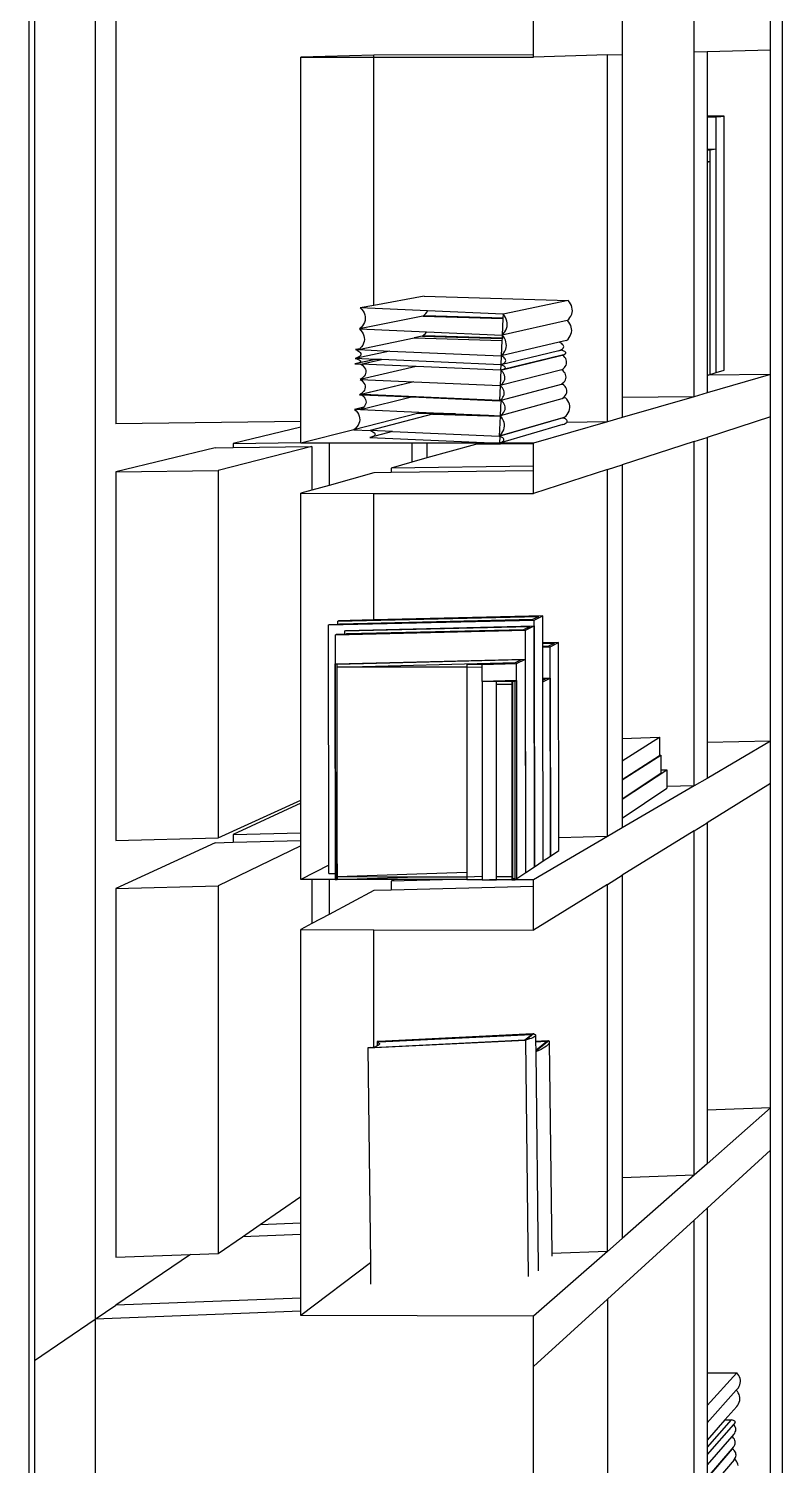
# Model space of a CAD drawing. Extents: x -7815 to 13236, y -6690 to 6575.
# Drawn here: x -7815 to -5577, y -4313 to -47 of the extents above; entities that cross this region are included whole.
import ezdxf

# ---------------------------------------------------------------- set-up
doc = ezdxf.new("R2010")
doc.units = 0
doc.layers.get('0').update_dxf_attribs({"linetype": 'CONTINUOUS'})
doc.layers.add('SECTIONCUTEDGES', color=7, linetype='CONTINUOUS')

msp = doc.modelspace()

# ---------------------------------------------------------------- linework, layer by layer
for p, q in [((-7797.7, 6468.7), (-7797.7, -4001.7)), ((-7617.7, 6271.1), (-7617.7, -3879.4)), ((-5577.2, 2172.5), (-5577.2, -5504)), ((-7556.9, 1111.8), (-7556.9, -1220.6)), ((-6052.6, 15.8), (-6052.6, -123.8)), ((-5839.3, -117.4), (-5839.3, 15.8)), ((-5611.7, -110.6), (-5611.7, 14.9)), ((-6790.6, -126), (-7007.4, -131.5)), ((-6316, -125.3), (-6790.6, -126)), ((-6790.6, -131.6), (-6790.6, -126)), ((-6096.7, -125.1), (-6316, -131.6)), ((-6096.7, -125.1), (-6052.6, -123.8)), ((-6096.7, -1214.8), (-6096.7, -125.1)), ((-6052.6, -123.8), (-6052.6, -1142.7)), ((-5800.5, -116.2), (-5839.3, -117.4)), ((-5839.3, -1140.2), (-5839.3, -117.4)), ((-5611.7, -110.6), (-5800.5, -116.2)), ((-5800.5, -116.2), (-5800.5, -307)), ((-5611.7, -1074.1), (-5611.7, -110.6)), ((-6790.6, -869.2), (-6790.6, -131.6)), ((-5749.8, -306.8), (-5800.5, -307)), ((-5800.5, -307.2), (-5759.6, -307)), ((-5800.5, -307), (-5800.5, -307.2)), ((-5800.5, -307.2), (-5800.5, -309)), ((-5800.5, -309), (-5779.4, -308.9)), ((-5800.5, -309), (-5800.5, -309.1)), ((-5800.5, -309.1), (-5779.4, -309.1)), ((-5800.5, -309.1), (-5800.5, -404.7)), ((-5779.4, -308.9), (-5759.6, -307)), ((-5779.4, -309.1), (-5779.4, -308.9)), ((-5779.4, -309.1), (-5773.2, -309)), ((-5773.2, -309), (-5759.6, -307.7)), ((-5773.2, -404.5), (-5773.2, -309)), ((-5759.6, -307.7), (-5749.8, -306.8)), ((-5759.6, -307.7), (-5759.6, -307)), ((-5749.8, -1060.9), (-5749.8, -306.8)), ((-5800.5, -404.7), (-5773.2, -404.5)), ((-5800.5, -404.7), (-5800.5, -404.9)), ((-5800.5, -404.9), (-5783, -404.8)), ((-5800.5, -404.9), (-5800.5, -406.6)), ((-5800.5, -406.6), (-5797.5, -406.6)), ((-5800.5, -406.6), (-5800.5, -406.8)), ((-5800.5, -406.8), (-5791.2, -406.8)), ((-5800.5, -406.8), (-5800.5, -442.1)), ((-5797.5, -406.6), (-5783, -404.8)), ((-5791.2, -406.8), (-5773.2, -404.5)), ((-5791.2, -442.1), (-5791.2, -406.8)), ((-5773.2, -1068.5), (-5773.2, -404.5)), ((-5800.5, -442.1), (-5791.2, -442.1)), ((-5800.5, -443.3), (-5791.2, -442.1)), ((-5800.5, -442.1), (-5800.5, -443.3)), ((-5800.5, -443.3), (-5800.5, -1077.4)), ((-5791.2, -1074.3), (-5791.2, -442.1)), ((-6641.2, -841.6), (-6790.6, -869.2)), ((-6641.2, -841.6), (-6213.2, -854.9)), ((-6790.6, -869.2), (-6830.4, -876.6)), ((-6639.7, -897.2), (-6635.4, -892.7)), ((-6635.4, -892.7), (-6631.9, -887.9)), ((-6631.9, -887.9), (-6630.6, -885.2)), ((-6213.2, -854.9), (-6406.4, -894.9)), ((-6209.3, -859.5), (-6213.2, -854.9)), ((-6206, -864.2), (-6209.3, -859.5)), ((-6203.5, -869.2), (-6206, -864.2)), ((-6204.9, -900.5), (-6202.7, -895.4)), ((-6201.8, -874.4), (-6203.5, -869.2)), ((-6202.7, -895.4), (-6201.3, -890.2)), ((-6200.8, -879.7), (-6201.8, -874.4)), ((-6201.3, -890.2), (-6200.7, -885)), ((-6200.7, -885), (-6200.8, -879.7)), ((-6644.7, -901.3), (-6833.1, -938.5)), ((-6644.7, -901.3), (-6639.7, -897.2)), ((-6639.2, -899.6), (-6644.7, -901.3)), ((-6643.9, -901.1), (-6644.7, -901.3)), ((-6638.9, -899.6), (-6643.9, -901.1)), ((-6643.9, -901.1), (-6407, -908.3)), ((-6638.9, -899.6), (-6639.2, -899.6)), ((-6407, -906.7), (-6638.9, -899.6)), ((-6215.9, -914.1), (-6409.1, -956.9)), ((-6215.9, -914.1), (-6215.7, -914)), ((-6215.2, -914), (-6215.9, -914.1)), ((-6215.7, -914), (-6211.6, -909.9)), ((-6215.7, -914), (-6215.2, -914)), ((-6211.3, -918.5), (-6215.2, -914)), ((-6211.6, -909.9), (-6207.9, -905.3)), ((-6208, -923.3), (-6211.3, -918.5)), ((-6205.5, -928.3), (-6208, -923.3)), ((-6207.9, -905.3), (-6204.9, -900.5)), ((-6203.8, -933.5), (-6205.5, -928.3)), ((-6202.8, -938.7), (-6203.8, -933.5)), ((-6835.8, -1000.4), (-6670.1, -965.6)), ((-6646.6, -960.6), (-6670.1, -965.6)), ((-6670.1, -965.6), (-6409.8, -973.3)), ((-6646.6, -960.6), (-6641.6, -956.5)), ((-6641.1, -958.9), (-6646.6, -960.6)), ((-6645.9, -960.5), (-6646.6, -960.6)), ((-6640.9, -959), (-6645.9, -960.5)), ((-6645.9, -960.5), (-6409.6, -967.5)), ((-6641.6, -956.5), (-6637.3, -952)), ((-6640.9, -959), (-6641.1, -958.9)), ((-6409.5, -965.8), (-6640.9, -959)), ((-6637.3, -952), (-6633.9, -947.2)), ((-6633.9, -947.2), (-6633.9, -947.1)), ((-6239.9, -978.4), (-6411.8, -1018.8)), ((-6217.9, -973.2), (-6239.9, -978.4)), ((-6235.9, -980.4), (-6239.9, -978.4)), ((-6232.4, -982.5), (-6235.9, -980.4)), ((-6217.9, -973.2), (-6213.6, -968.9)), ((-6213.6, -968.9), (-6209.9, -964.3)), ((-6209.9, -964.3), (-6206.9, -959.5)), ((-6206.9, -959.5), (-6204.7, -954.5)), ((-6204.7, -954.5), (-6203.3, -949.3)), ((-6203.3, -949.3), (-6202.7, -944)), ((-6202.7, -944), (-6202.8, -938.7)), ((-6742.7, -1004.5), (-6845.7, -1026.7)), ((-6832.3, -997.5), (-6844.5, -1000.1)), ((-6832.3, -997.5), (-6832.3, -997.5)), ((-6230.2, -1016.6), (-6413.4, -1061.4)), ((-6241.2, -1003.9), (-6413.2, -1045.4)), ((-6411.8, -1018.7), (-6412.1, -1018.8)), ((-6230.6, -1016.6), (-6409.7, -1060.4)), ((-6409.1, -1060.2), (-6234.6, -1017.5)), ((-6241.2, -1003.9), (-6236.9, -1002.1)), ((-6233.9, -1002.2), (-6241.2, -1003.9)), ((-6236.9, -1002.1), (-6236.7, -1002.1)), ((-6236.7, -1002.1), (-6233.2, -1000.2)), ((-6236.7, -1002.1), (-6233.9, -1002.2)), ((-6234.6, -1017.5), (-6230.6, -1016.6)), ((-6234.6, -1017.3), (-6234.6, -1017.5)), ((-6229.7, -1003.4), (-6233.9, -1002.2)), ((-6233.2, -1000.2), (-6230.3, -998.2)), ((-6229.7, -984.7), (-6232.4, -982.5)), ((-6230.6, -1016.6), (-6230.3, -1016.5)), ((-6230.6, -1016.6), (-6230.6, -1016.6)), ((-6230.6, -1016.6), (-6230.2, -1016.6)), ((-6230.3, -998.2), (-6228.2, -996)), ((-6230.3, -1016.5), (-6226.7, -1015.4)), ((-6226.3, -1019.9), (-6230.2, -1016.6)), ((-6227.8, -987), (-6229.7, -984.7)), ((-6226.2, -1004.7), (-6229.7, -1003.4)), ((-6228.2, -996), (-6226.9, -993.8)), ((-6226.7, -989.2), (-6227.8, -987)), ((-6226.9, -993.8), (-6226.4, -991.5)), ((-6226.4, -991.5), (-6226.7, -989.2)), ((-6226.7, -1015.4), (-6223.8, -1014.2)), ((-6223.1, -1023.5), (-6226.3, -1019.9)), ((-6223.5, -1006.1), (-6226.2, -1004.7)), ((-6223.8, -1014.2), (-6221.8, -1012.9)), ((-6221.5, -1007.5), (-6223.5, -1006.1)), ((-6220.5, -1027.1), (-6223.1, -1023.5)), ((-6221.8, -1012.9), (-6220.5, -1011.6)), ((-6220.4, -1008.9), (-6221.5, -1007.5)), ((-6220.5, -1011.6), (-6220, -1010.2)), ((-6220, -1010.2), (-6220.4, -1008.9)), ((-6837.5, -1040.7), (-6846.4, -1042.7)), ((-6784.8, -1029.3), (-6841.4, -1041.7)), ((-6790.6, -1030.4), (-6837.5, -1040.7)), ((-6664.1, -1050.6), (-6830.8, -1088.8)), ((-6828.8, -1043.4), (-6768, -1030)), ((-6785.3, -1029.3), (-6790.6, -1030.4)), ((-6790.6, -1030.4), (-6790.6, -1030.4)), ((-6232.2, -1060.1), (-6415.3, -1106.8)), ((-6413.9, -1061.4), (-6409.1, -1060.2)), ((-6232.2, -1060.1), (-6228, -1057)), ((-6228.3, -1063.4), (-6232.2, -1060.1)), ((-6225, -1066.9), (-6228.3, -1063.4)), ((-6228, -1057), (-6224.4, -1053.6)), ((-6224.4, -1053.6), (-6221.6, -1050.1)), ((-6221.6, -1050.1), (-6219.5, -1046.4)), ((-6218.8, -1031), (-6220.5, -1027.1)), ((-6219.5, -1046.4), (-6218.1, -1042.6)), ((-6217.8, -1034.8), (-6218.8, -1031)), ((-6218.1, -1042.6), (-6217.6, -1038.7)), ((-6217.6, -1038.7), (-6217.8, -1034.8)), ((-5773.2, -1068.5), (-5749.8, -1060.9)), ((-6671.6, -1095.7), (-6832.8, -1134.1)), ((-6671.3, -1095.7), (-6828.2, -1133.1)), ((-6229.5, -1102.5), (-6412.7, -1151.2)), ((-6232.6, -1102.4), (-6229.9, -1100.4)), ((-6232.6, -1102.4), (-6229.5, -1102.5)), ((-6229.9, -1100.4), (-6226.4, -1097.1)), ((-6225.6, -1105.9), (-6229.5, -1102.5)), ((-6226.4, -1097.1), (-6223.5, -1093.6)), ((-6222.4, -1109.4), (-6225.6, -1105.9)), ((-6222.5, -1070.6), (-6225, -1066.9)), ((-6223.5, -1093.6), (-6221.4, -1089.9)), ((-6220.7, -1074.4), (-6222.5, -1070.6)), ((-6221.4, -1089.9), (-6220.1, -1086.1)), ((-6219.7, -1078.3), (-6220.7, -1074.4)), ((-6220.1, -1086.1), (-6219.5, -1082.2)), ((-6219.5, -1082.2), (-6219.7, -1078.3)), ((-5611.7, -1074.1), (-5800.5, -1128.9)), ((-5800.5, -1077.4), (-5796.9, -1076.2)), ((-5800.5, -1077.4), (-5800.5, -1128.9)), ((-5611.7, -1074.1), (-5796.9, -1076.2)), ((-5796.9, -1076.2), (-5791.2, -1074.3)), ((-5791.2, -1074.3), (-5773.2, -1068.5)), ((-5611.7, -1199.6), (-5611.7, -1074.1)), ((-6830.1, -1178.5), (-6678.4, -1140.9)), ((-6413.4, -1151.2), (-6417.3, -1152.2)), ((-6231.5, -1146), (-6414.7, -1196.6)), ((-6231.5, -1146), (-6231.1, -1145.8)), ((-6231.1, -1145.8), (-6227.3, -1142.9)), ((-6221.3, -1143), (-6231.1, -1145.8)), ((-6227.3, -1142.9), (-6223.7, -1139.6)), ((-6227.3, -1142.9), (-6221.3, -1143)), ((-6227.3, -1142.9), (-6227.3, -1142.9)), ((-6223.7, -1139.6), (-6220.9, -1136)), ((-6219.8, -1113.1), (-6222.4, -1109.4)), ((-6217.3, -1147.5), (-6221.3, -1143)), ((-6220.9, -1136), (-6218.8, -1132.3)), ((-6218.1, -1116.9), (-6219.8, -1113.1)), ((-6218.8, -1132.3), (-6217.4, -1128.5)), ((-6217.1, -1120.8), (-6218.1, -1116.9)), ((-6217.4, -1128.5), (-6216.9, -1124.7)), ((-6214, -1152.2), (-6217.3, -1147.5)), ((-6216.9, -1124.7), (-6217.1, -1120.8)), ((-5839.3, -1140.2), (-6052.6, -1202)), ((-5839.3, -1140.2), (-6052.6, -1142.7)), ((-6052.6, -1142.7), (-6052.6, -1202)), ((-5800.5, -1128.9), (-5839.3, -1140.2)), ((-6660.9, -1189.5), (-6849.9, -1238.5)), ((-6820.3, -1171.1), (-6847.3, -1177.8)), ((-6820.3, -1171.1), (-6820.3, -1171.1)), ((-6616.4, -1192.2), (-6800.8, -1240.7)), ((-6660.9, -1189.5), (-6656.6, -1186)), ((-6655.3, -1187.8), (-6660.9, -1189.5)), ((-6660.2, -1189.3), (-6660.9, -1189.5)), ((-6655.3, -1187.8), (-6660.2, -1189.3)), ((-6660.2, -1189.3), (-6450.1, -1195)), ((-6547.5, -1190.8), (-6655.3, -1187.8)), ((-6655.3, -1187.8), (-6655.3, -1187.8)), ((-6616.4, -1192.2), (-6415.3, -1197.7)), ((-6219.5, -1197), (-6215.8, -1192.5)), ((-6215.8, -1192.5), (-6212.8, -1187.7)), ((-6211.4, -1157.1), (-6214, -1152.2)), ((-6212.8, -1187.7), (-6210.5, -1182.8)), ((-6209.6, -1162.2), (-6211.4, -1157.1)), ((-6210.5, -1182.8), (-6209.1, -1177.7)), ((-6208.6, -1167.3), (-6209.6, -1162.2)), ((-6209.1, -1177.7), (-6208.5, -1172.5)), ((-6208.5, -1172.5), (-6208.6, -1167.3)), ((-7007.4, -1213.8), (-7556.9, -1220.6)), ((-7007.4, -1230.5), (-7208.1, -1279)), ((-6229.4, -1202.8), (-6417.8, -1257.3)), ((-6228.7, -1222.6), (-6417.2, -1278.1)), ((-6227.8, -1202.8), (-6416.3, -1257.4)), ((-6414.7, -1196.4), (-6415.2, -1196.5)), ((-6096.7, -1214.8), (-6316, -1278.4)), ((-6223.9, -1201.2), (-6229.4, -1202.8)), ((-6229.4, -1202.8), (-6227.8, -1202.8)), ((-6228.7, -1222.6), (-6224.9, -1221.2)), ((-6228.7, -1222.4), (-6228.7, -1222.6)), ((-6224.1, -1204.4), (-6227.8, -1202.8)), ((-6224.9, -1221.2), (-6221.7, -1219.7)), ((-6221, -1206), (-6224.1, -1204.4)), ((-6223.9, -1201.2), (-6219.5, -1197)), ((-6221.7, -1219.7), (-6219.1, -1218.2)), ((-6218.6, -1207.7), (-6221, -1206)), ((-6219.1, -1218.2), (-6217.2, -1216.5)), ((-6216.9, -1209.5), (-6218.6, -1207.7)), ((-6217.2, -1216.5), (-6217.1, -1216.3)), ((-6096.7, -1214.8), (-6217.1, -1216.3)), ((-6217.1, -1216.3), (-6216.1, -1214.8)), ((-6215.9, -1211.3), (-6216.9, -1209.5)), ((-6216.1, -1214.8), (-6215.6, -1213)), ((-6215.6, -1213), (-6215.9, -1211.3)), ((-6052.6, -1202), (-6096.7, -1214.8)), ((-5611.7, -1199.6), (-5800.5, -1260.8)), ((-5611.7, -2163.2), (-5611.7, -1199.6)), ((-7208.1, -1279), (-7007.4, -1276.4)), ((-7208.1, -1279), (-7208.1, -1291.2)), ((-6849.5, -1238.2), (-7007.4, -1277.8)), ((-6923.3, -1277.9), (-6923.3, -1403.5)), ((-6735.1, -1243.5), (-6801.7, -1261.4)), ((-6677.5, -1278.1), (-6677.5, -1334.7)), ((-6632.6, -1278.1), (-6632.6, -1322.1)), ((-6443, -1278.3), (-6443, -1281.2)), ((-6413.9, -1280.8), (-6413.9, -1278.3)), ((-6316, -1279.6), (-6413.9, -1280.8)), ((-5839.3, -1273.3), (-6052.6, -1342.4)), ((-5839.3, -1273.3), (-5800.5, -1260.8)), ((-5839.3, -2296.1), (-5839.3, -1273.3)), ((-5800.5, -1260.8), (-5800.5, -2167.4)), ((-7261.8, -1291.9), (-7556.9, -1363.1)), ((-7261.8, -1291.9), (-7208.1, -1291.2)), ((-6974, -1288.2), (-7252.4, -1358.9)), ((-7208.1, -1291.2), (-6974, -1288.2)), ((-6974, -1288.2), (-6974, -1417.7)), ((-6632.6, -1322.1), (-6677.5, -1334.7)), ((-6488.5, -1281.8), (-6632.6, -1322.1)), ((-6443, -1281.2), (-6488.5, -1281.8)), ((-6413.9, -1280.8), (-6443, -1281.2)), ((-7556.9, -1363.1), (-7252.4, -1358.9)), ((-7556.9, -1363.1), (-7556.9, -2458)), ((-7252.4, -1358.9), (-7252.4, -2450.5)), ((-6677.5, -1334.7), (-6738.9, -1351.9)), ((-6316, -1346.1), (-6738.9, -1351.9)), ((-6738.9, -1351.9), (-6738.9, -1365.6)), ((-6316, -1359.8), (-6738.9, -1365.6)), ((-6096.7, -1356.7), (-6316, -1427.8)), ((-6096.7, -1356.7), (-6052.6, -1342.4)), ((-6096.7, -2446.5), (-6096.7, -1356.7)), ((-6052.6, -1342.4), (-6052.6, -2154.7)), ((-6923.3, -1403.5), (-6974, -1417.7)), ((-6790.6, -1366.3), (-6923.3, -1403.5)), ((-6738.9, -1365.6), (-6790.6, -1366.3)), ((-6974, -1417.7), (-7007.4, -1427)), ((-6790.6, -1802.8), (-6790.6, -1427.3)), ((-6288.4, -1791), (-6790.6, -1802.8)), ((-6314.2, -1803.2), (-6288.4, -1791)), ((-6288.2, -1871.2), (-6288.4, -1791)), ((-6925.1, -1817.6), (-6314.2, -1803.2)), ((-6925.1, -1817.6), (-6922.1, -1816.4)), ((-6923.8, -2531.1), (-6925.1, -1817.6)), ((-6922.1, -1816.4), (-6897.6, -1815.8)), ((-6904.1, -1846.8), (-6340.3, -1833.3)), ((-6897.6, -1806.4), (-6300.1, -1792.4)), ((-6897.6, -1806.4), (-6894.9, -1805.3)), ((-6897.6, -1815.8), (-6897.6, -1806.4)), ((-6897.6, -1815.8), (-6894.3, -1815.8)), ((-6790.6, -1802.8), (-6894.9, -1805.3)), ((-6894.3, -1815.8), (-6321.1, -1802.3)), ((-6894.3, -1815.8), (-6891.3, -1814.5)), ((-6891.3, -1814.5), (-6318.5, -1801)), ((-6876.6, -1835.3), (-6326, -1822.2)), ((-6876.6, -1835.3), (-6873.9, -1834.2)), ((-6873.9, -1834.2), (-6314.2, -1820.9)), ((-6873.6, -1844.9), (-6347.3, -1832.3)), ((-6870.3, -1843.5), (-6344.4, -1831)), ((-6347.3, -1832.3), (-6344.4, -1831)), ((-6344.4, -1831), (-6326, -1822.2)), ((-6340.3, -1833.3), (-6314.2, -1820.9)), ((-6339.1, -2553.3), (-6340.3, -1833.3)), ((-6321.1, -1802.3), (-6318.5, -1801)), ((-6318.5, -1801), (-6300.1, -1792.4)), ((-6312.9, -2535.9), (-6314.2, -1803.2)), ((-6314.2, -1820.9), (-6312.9, -2535.9)), ((-6904.1, -1846.8), (-6901.1, -1845.6)), ((-6903.9, -1933.3), (-6904.1, -1846.8)), ((-6901.1, -1845.6), (-6876.6, -1845)), ((-6876.6, -1845), (-6876.6, -1835.3)), ((-6876.6, -1845), (-6873.6, -1844.9)), ((-6873.6, -1844.9), (-6870.3, -1843.5)), ((-6241.8, -1870.1), (-6288.2, -1871.2)), ((-6288.2, -1872.3), (-6288.2, -1871.2)), ((-6288.2, -1872.3), (-6253.4, -1871.5)), ((-6288.2, -1880.5), (-6288.2, -1872.3)), ((-6270.6, -1880), (-6253.4, -1871.5)), ((-6267, -1882.7), (-6241.8, -1870.1)), ((-6240.7, -2450.1), (-6241.8, -1870.1)), ((-6903.9, -1933.3), (-6340.3, -1919.2)), ((-6366.8, -1932.4), (-6340.3, -1919.2)), ((-6339.1, -2553.3), (-6340.3, -1919.2)), ((-6288.2, -1880.5), (-6270.6, -1880)), ((-6288.2, -1882), (-6288.2, -1880.5)), ((-6288.2, -1882), (-6273.9, -1881.7)), ((-6288.2, -1883.2), (-6288.2, -1882)), ((-6288.2, -1883.2), (-6267, -1882.7)), ((-6288.1, -1976.3), (-6288.2, -1883.2)), ((-6273.9, -1881.7), (-6270.6, -1880)), ((-6265.8, -2504.6), (-6267, -1882.7)), ((-6906.4, -1934.4), (-6904.1, -1933.3)), ((-6903.9, -1933.3), (-6904.1, -1933.3)), ((-6902.8, -2572.1), (-6904.1, -1934.4)), ((-6902.8, -2572.1), (-6903.9, -1934.4)), ((-6899.3, -1934.4), (-6352.2, -1920.6)), ((-6899.3, -1942.8), (-6369.9, -1929.4)), ((-6514.4, -1934.9), (-6373.8, -1931.4)), ((-6514.4, -1943.3), (-6468.6, -1942.2)), ((-6468.6, -1935), (-6366.8, -1932.4)), ((-6373.8, -1931.4), (-6369.9, -1929.4)), ((-6369.9, -1929.4), (-6352.2, -1920.6)), ((-6366.7, -1983.1), (-6366.8, -1932.4)), ((-6366.7, -1983.1), (-6468.6, -1985.8)), ((-6425.5, -1985.8), (-6377.6, -1984.6)), ((-6425.5, -1994.3), (-6380.2, -1993.1)), ((-6380.2, -1985.9), (-6377.6, -1984.6)), ((-6380.2, -1994.3), (-6377.6, -1993)), ((-6380.2, -1993.1), (-6377.6, -1993)), ((-6377.6, -1985.9), (-6377.6, -1984.6)), ((-6377.6, -1993), (-6377.6, -1985.9)), ((-6377.6, -2564.4), (-6377.6, -1993)), ((-6371.1, -1985.9), (-6366.7, -1983.7)), ((-6366.7, -1983.7), (-6366.7, -1983.1)), ((-6365.6, -1983.1), (-6366.7, -1983.1)), ((-6366.7, -1983.7), (-6365.6, -1983.1)), ((-6365.6, -2570.8), (-6365.6, -1983.1)), ((-6288.1, -1976.3), (-6266.8, -1975.8)), ((-6288.1, -1977.5), (-6288.1, -1976.3)), ((-6288.1, -1977.5), (-6278.5, -1977.2)), ((-6288, -1982.2), (-6288.1, -1977.5)), ((-6288, -1986.9), (-6266.8, -1975.8)), ((-6288, -1982.2), (-6278.5, -1977.2)), ((-6288, -1986.9), (-6288, -1982.2)), ((-6287.1, -2518.8), (-6288, -1986.9)), ((-6266.8, -1975.8), (-6265.8, -2504.6)), ((-6052.6, -2154.7), (-5941.6, -2151.6)), ((-6052.6, -2221.3), (-5941.6, -2151.6)), ((-6052.6, -2154.7), (-6052.6, -2221.3)), ((-5941.6, -2151.6), (-5941.6, -2204.6)), ((-5611.7, -2163.2), (-5800.5, -2273.4)), ((-5611.7, -2163.2), (-5800.5, -2167.4)), ((-5800.5, -2167.4), (-5800.5, -2273.4)), ((-5611.7, -2288.6), (-5611.7, -2163.2)), ((-6052.6, -2278.1), (-5938.3, -2204.5)), ((-5941.6, -2206.6), (-6052.6, -2278.1)), ((-5941.6, -2204.6), (-5938.3, -2204.5)), ((-5941.6, -2204.6), (-5941.6, -2206.6)), ((-5938.3, -2204.5), (-5938.3, -2248.6)), ((-6052.6, -2221.3), (-6052.6, -2278.1)), ((-6052.6, -2335), (-5919.9, -2248)), ((-5938.3, -2259.5), (-6052.6, -2334.9)), ((-5938.3, -2248.6), (-5919.9, -2248)), ((-5938.3, -2248.6), (-5938.3, -2259.5)), ((-5919.9, -2248), (-5919.9, -2298)), ((-6052.6, -2278.1), (-6052.6, -2334.9)), ((-5839.3, -2296.1), (-6052.6, -2420.7)), ((-6052.6, -2391.9), (-5919.9, -2302.8)), ((-5839.3, -2296.1), (-5919.9, -2298)), ((-5919.9, -2298), (-5919.9, -2302.8)), ((-5800.5, -2273.4), (-5839.3, -2296.1)), ((-5611.7, -2288.6), (-5800.5, -2405.3)), ((-5611.7, -3252.2), (-5611.7, -2288.6)), ((-7252.4, -2450.5), (-7007.4, -2338.2)), ((-6052.6, -2334.9), (-6052.6, -2335)), ((-6052.6, -2335), (-6052.6, -2391.9)), ((-7007.4, -2347.6), (-7208.1, -2440)), ((-6052.6, -2420.7), (-6096.7, -2446.5)), ((-6052.6, -2391.9), (-6052.6, -2420.7)), ((-5839.3, -2429.3), (-6052.6, -2561.1)), ((-5839.3, -2429.3), (-5800.5, -2405.3)), ((-5839.3, -3452.1), (-5839.3, -2429.3)), ((-5800.5, -2405.3), (-5800.5, -3258.5)), ((-7556.9, -2458), (-7252.4, -2450.5)), ((-7261.8, -2464.7), (-7556.9, -2600.6)), ((-7261.8, -2464.7), (-7208.1, -2463.4)), ((-7007.4, -2473.8), (-7252.4, -2592.6)), ((-7208.1, -2440), (-7007.4, -2435.1)), ((-7208.1, -2440), (-7208.1, -2463.4)), ((-7208.1, -2463.4), (-7007.4, -2458.4)), ((-6096.7, -2446.5), (-6316, -2574.6)), ((-6096.7, -2446.5), (-6240.7, -2450.1)), ((-6240.6, -2487.9), (-6240.7, -2450.1)), ((-6287.1, -2518.8), (-6265.8, -2504.6)), ((-6265.8, -2504.6), (-6240.6, -2487.9)), ((-6923.8, -2531.1), (-7007.4, -2573.3)), ((-6923.8, -2556.2), (-6923.8, -2531.1)), ((-6923.8, -2556.2), (-6905.2, -2555.5)), ((-6899.2, -2565), (-6514.4, -2552.2)), ((-6365.6, -2570.8), (-6339.1, -2553.3)), ((-6339.1, -2553.3), (-6312.9, -2535.9)), ((-6312.9, -2535.9), (-6287.1, -2518.8)), ((-7556.9, -2600.6), (-7252.4, -2592.6)), ((-7556.9, -2600.6), (-7556.9, -3695.5)), ((-7252.4, -2592.6), (-7252.4, -3684.2)), ((-6974, -2573.3), (-6974, -2704.7)), ((-6923.3, -2573.4), (-6923.3, -2677.6)), ((-6905.2, -2573.5), (-6902.8, -2572.1)), ((-6902.8, -2572.1), (-6899.3, -2571.9)), ((-6899.3, -2571.9), (-6899.2, -2571.9)), ((-6899.2, -2573.5), (-6899.2, -2565)), ((-6899.2, -2573.5), (-6660.8, -2565.5)), ((-6728.9, -2573.8), (-6738.9, -2579.1)), ((-6548.1, -2574.1), (-6738.9, -2579.1)), ((-6738.9, -2579.1), (-6738.9, -2605.4)), ((-6316, -2594.2), (-6738.9, -2605.4)), ((-6572.7, -2562.6), (-6572.7, -2562.6)), ((-6514.4, -2565.8), (-6468.6, -2564.3)), ((-6514.4, -2574.2), (-6468.6, -2572.7)), ((-6468.6, -2574.3), (-6425.5, -2572.8)), ((-6425.5, -2566), (-6380.2, -2564.4)), ((-6425.5, -2574.4), (-6380.2, -2572.9)), ((-6380.2, -2566), (-6377.6, -2564.4)), ((-6380.2, -2564.4), (-6377.6, -2564.4)), ((-6380.2, -2574.5), (-6377.6, -2572.8)), ((-6380.2, -2572.9), (-6377.6, -2572.8)), ((-6377.6, -2571.2), (-6377.6, -2564.4)), ((-6377.6, -2571.2), (-6371.1, -2571)), ((-6377.6, -2572.8), (-6377.6, -2571.2)), ((-6371.1, -2574.5), (-6365.6, -2570.8)), ((-6096.7, -2588.4), (-6316, -2723.9)), ((-6096.7, -2588.4), (-6052.6, -2561.1)), ((-6096.7, -3678.1), (-6096.7, -2588.4)), ((-6052.6, -2561.1), (-6052.6, -3459.6)), ((-6790.6, -2606.7), (-6923.3, -2677.6)), ((-6738.9, -2605.4), (-6790.6, -2606.7)), ((-6923.3, -2677.6), (-6974, -2704.7)), ((-6974, -2704.7), (-7007.4, -2722.5)), ((-6790.6, -3071.9), (-6790.6, -2722.9)), ((-6807.9, -3074), (-6339.7, -3050.6)), ((-6793.2, -3072.7), (-6341.8, -3050.1)), ((-6788.3, -3071.2), (-6790.6, -3071.9)), ((-6783.3, -3069.4), (-6788.3, -3071.2)), ((-6780.5, -3068.1), (-6783.3, -3069.4)), ((-6780.6, -3054.6), (-6315.6, -3031.5)), ((-6780.6, -3054.6), (-6780.6, -3057)), ((-6775.6, -3054.9), (-6780.6, -3054.6)), ((-6780.6, -3057), (-6777.3, -3058.1)), ((-6780.6, -3057), (-6780.5, -3068.1)), ((-6775.6, -3057.3), (-6780.6, -3057)), ((-6779.3, -3067.6), (-6780.5, -3068.1)), ((-6776.3, -3065.8), (-6779.3, -3067.6)), ((-6777.3, -3058.1), (-6775, -3059.4)), ((-6774.4, -3064), (-6776.3, -3065.8)), ((-6319.1, -3032.2), (-6775.6, -3054.9)), ((-6322.3, -3034.7), (-6775.6, -3057.3)), ((-6775.6, -3054.9), (-6775.6, -3057.3)), ((-6775, -3059.4), (-6773.7, -3060.8)), ((-6773.5, -3062.3), (-6774.4, -3064)), ((-6773.7, -3060.8), (-6773.5, -3062.3)), ((-6341.8, -3050.1), (-6322.3, -3034.7)), ((-6339.7, -3050.6), (-6315.6, -3031.5)), ((-6333.4, -3048.9), (-6339.7, -3050.6)), ((-6339.7, -3050.6), (-6331.6, -3752.7)), ((-6327.7, -3047.2), (-6333.4, -3048.9)), ((-6322.7, -3045.5), (-6327.7, -3047.2)), ((-6318.5, -3043.7), (-6322.7, -3045.5)), ((-6322.3, -3034.7), (-6319.1, -3032.2)), ((-6315.1, -3042), (-6318.5, -3043.7)), ((-6315.6, -3031.5), (-6312.9, -3032.6)), ((-6312.5, -3040.2), (-6315.1, -3042)), ((-6312.9, -3032.6), (-6311, -3034)), ((-6310.8, -3038.6), (-6312.5, -3040.2)), ((-6311, -3034), (-6310, -3035.4)), ((-6310, -3036.9), (-6310.8, -3038.6)), ((-6310, -3035.4), (-6310, -3036.9)), ((-6310, -3036.9), (-6309.8, -3053.6)), ((-6309.8, -3053.6), (-6270.8, -3051.7)), ((-6274.9, -3052.9), (-6309.8, -3054.6)), ((-6309.8, -3053.6), (-6309.8, -3054.6)), ((-6309.8, -3054.6), (-6309.7, -3056.8)), ((-6277.7, -3055.2), (-6309.7, -3056.8)), ((-6309.7, -3056.8), (-6309.5, -3080.8)), ((-6309.5, -3080.8), (-6277.7, -3055.2)), ((-6309.4, -3082.9), (-6270.8, -3051.7)), ((-6277.8, -3068.6), (-6282.1, -3071.8)), ((-6274.3, -3065.5), (-6277.8, -3068.6)), ((-6277.7, -3055.2), (-6274.9, -3052.9)), ((-6271.7, -3062.4), (-6274.3, -3065.5)), ((-6270, -3059.5), (-6271.7, -3062.4)), ((-6270.8, -3051.7), (-6269.6, -3054.1)), ((-6269.3, -3056.7), (-6270, -3059.5)), ((-6269.6, -3054.1), (-6269.3, -3056.7)), ((-6269.3, -3056.7), (-6262, -3684.3)), ((-6801.1, -3073.1), (-6807.9, -3074)), ((-6807.9, -3074), (-6800.4, -3711.7)), ((-6801.1, -3073.1), (-6793.2, -3072.7)), ((-6790.6, -3071.9), (-6793.2, -3072.7)), ((-6309.5, -3080.8), (-6309.4, -3082.9)), ((-6309.4, -3082.9), (-6309.4, -3085.2)), ((-6307.1, -3084.4), (-6309.4, -3085.2)), ((-6309.4, -3085.2), (-6301.9, -3726.7)), ((-6299.9, -3081.4), (-6307.1, -3084.4)), ((-6293.2, -3078.2), (-6299.9, -3081.4)), ((-6287.3, -3075), (-6293.2, -3078.2)), ((-6282.1, -3071.8), (-6287.3, -3075)), ((-5611.7, -3252.2), (-5800.5, -3418)), ((-5611.7, -3252.2), (-5800.5, -3258.5)), ((-5800.5, -3258.5), (-5800.5, -3418)), ((-5611.7, -3377.6), (-5611.7, -3252.2)), ((-5611.7, -3377.6), (-5800.5, -3549.8)), ((-5611.7, -4341.2), (-5611.7, -3377.6)), ((-5839.3, -3452.1), (-6052.6, -3639.4)), ((-5839.3, -3452.1), (-6052.6, -3459.6)), ((-5800.5, -3418), (-5839.3, -3452.1)), ((-6052.6, -3459.6), (-6052.6, -3639.4)), ((-7127.6, -3598.1), (-7007.4, -3515.3)), ((-5839.3, -3585.2), (-5800.5, -3549.8)), ((-5800.5, -3549.8), (-5800.5, -4038.9)), ((-7180.5, -3634.6), (-7127.6, -3598.1)), ((-7127.6, -3598.1), (-7007.4, -3593.8)), ((-5839.3, -3585.2), (-6096.7, -3820)), ((-5839.3, -4608), (-5839.3, -3585.2)), ((-7252.4, -3684.2), (-7180.5, -3634.6)), ((-7007.4, -3628.2), (-7180.5, -3634.6)), ((-6052.6, -3639.4), (-6096.7, -3678.1)), ((-7334.9, -3687.2), (-7556.9, -3838.1)), ((-7556.9, -3695.5), (-7334.9, -3687.2)), ((-7334.9, -3687.2), (-7252.4, -3684.2)), ((-6096.7, -3678.1), (-6316, -3870.7)), ((-6096.7, -3678.1), (-6262, -3684.3)), ((-6262, -3684.3), (-6261.9, -3692.3)), ((-6800.4, -3711.7), (-7007.4, -3868.7)), ((-6800.4, -3711.7), (-6799.7, -3775.7)), ((-6301.9, -3726.7), (-6301.8, -3736.1)), ((-7617.7, -3879.4), (-7556.9, -3838.1)), ((-7007.4, -3816.8), (-7556.9, -3838.1)), ((-6316, -4020.1), (-6096.7, -3820)), ((-6096.7, -3820), (-6096.7, -4620.2)), ((-7797.7, -4001.7), (-7617.9, -3879.5)), ((-7007.4, -3855.6), (-7617.9, -3879.5)), ((-7617.9, -3879.5), (-7617.7, -3879.4)), ((-7617.9, -3879.5), (-7617.9, -4986.2)), ((-7797.7, -4001.7), (-7797.7, -5143.2)), ((-5712.3, -4038.6), (-5800.5, -4136.1)), ((-5800.5, -4038.9), (-5712.3, -4038.6)), ((-5800.5, -4038.9), (-5800.5, -4136.1)), ((-5708.8, -4042.5), (-5712.3, -4038.6)), ((-5706, -4046.6), (-5708.8, -4042.5)), ((-5703.8, -4051), (-5706, -4046.6)), ((-5702.2, -4055.5), (-5703.8, -4051)), ((-5713.9, -4090.6), (-5800.5, -4187.5)), ((-5710.8, -4087.1), (-5713.9, -4090.6)), ((-5710.6, -4094.3), (-5713.9, -4090.6)), ((-5710.8, -4087.1), (-5707.6, -4082.9)), ((-5707.8, -4098.4), (-5710.6, -4094.3)), ((-5707.6, -4082.9), (-5705, -4078.6)), ((-5705, -4078.6), (-5703.1, -4074.1)), ((-5703.1, -4074.1), (-5701.8, -4069.4)), ((-5701.4, -4060.1), (-5702.2, -4055.5)), ((-5701.8, -4069.4), (-5701.3, -4064.8)), ((-5701.3, -4064.8), (-5701.4, -4060.1)), ((-5800.5, -4136.1), (-5800.5, -4187.5)), ((-5712.6, -4138.9), (-5709.4, -4134.7)), ((-5709.4, -4134.7), (-5706.8, -4130.4)), ((-5705.6, -4102.8), (-5707.8, -4098.4)), ((-5706.8, -4130.4), (-5704.9, -4125.8)), ((-5704.1, -4107.3), (-5705.6, -4102.8)), ((-5704.9, -4125.8), (-5703.6, -4121.2)), ((-5703.2, -4111.9), (-5704.1, -4107.3)), ((-5703.6, -4121.2), (-5703.1, -4116.5)), ((-5703.1, -4116.5), (-5703.2, -4111.9)), ((-5729, -4178.2), (-5800.5, -4259.6)), ((-5747.4, -4178.3), (-5800.5, -4238.4)), ((-5712.6, -4138.9), (-5747.4, -4178.3)), ((-5747.4, -4178.3), (-5729, -4178.2)), ((-5725.3, -4179.2), (-5729, -4178.2)), ((-5722.3, -4180.2), (-5725.3, -4179.2)), ((-5719.9, -4181.4), (-5722.3, -4180.2)), ((-5800.5, -4187.5), (-5800.5, -4238.4)), ((-5722.2, -4191.8), (-5800.5, -4281.4)), ((-5721.1, -4220.9), (-5726.9, -4227.7)), ((-5723, -4222.8), (-5721.1, -4220.9)), ((-5717.2, -4186.1), (-5722.2, -4191.8)), ((-5719.9, -4194.2), (-5722.2, -4191.8)), ((-5721.1, -4220.9), (-5718.6, -4217.7)), ((-5718.2, -4182.5), (-5719.9, -4181.4)), ((-5717.7, -4197.4), (-5719.9, -4194.2)), ((-5718.6, -4217.7), (-5716.7, -4214.4)), ((-5717.1, -4183.7), (-5718.2, -4182.5)), ((-5716.1, -4200.7), (-5717.7, -4197.4)), ((-5717.2, -4186.1), (-5716.8, -4184.9)), ((-5716.8, -4184.9), (-5717.1, -4183.7)), ((-5716.7, -4214.4), (-5715.6, -4211)), ((-5715.3, -4204.1), (-5716.1, -4200.7)), ((-5715.6, -4211), (-5715.1, -4207.6)), ((-5715.1, -4207.6), (-5715.3, -4204.1)), ((-5726.9, -4227.7), (-5800.5, -4312.4)), ((-5800.5, -4238.4), (-5800.5, -4259.6)), ((-5800.5, -4259.6), (-5800.5, -4281.4)), ((-5725.6, -4264.3), (-5800.5, -4351.4)), ((-5727, -4264.3), (-5800.5, -4349.7)), ((-5722.8, -4259.4), (-5727, -4264.3)), ((-5727, -4264.3), (-5725.6, -4264.3)), ((-5724.5, -4229.7), (-5726.9, -4227.7)), ((-5722.1, -4267.1), (-5725.6, -4264.3)), ((-5721.6, -4232.7), (-5724.5, -4229.7)), ((-5724.5, -4261.1), (-5722.8, -4259.4)), ((-5722.8, -4259.4), (-5720.3, -4256.2)), ((-5719.4, -4235.9), (-5721.6, -4232.7)), ((-5720.3, -4256.2), (-5718.5, -4252.9)), ((-5717.9, -4239.2), (-5719.4, -4235.9)), ((-5718.5, -4252.9), (-5717.3, -4249.5)), ((-5717, -4242.6), (-5717.9, -4239.2)), ((-5717.3, -4249.5), (-5716.8, -4246)), ((-5716.8, -4246), (-5717, -4242.6)), ((-5800.5, -4281.4), (-5800.5, -4312.4)), ((-5720.5, -4296.8), (-5800.5, -4390.7)), ((-5719.3, -4270.2), (-5722.1, -4267.1)), ((-5722, -4298.3), (-5720.5, -4296.8)), ((-5720.5, -4296.8), (-5718.4, -4294.1)), ((-5717.1, -4273.3), (-5719.3, -4270.2)), ((-5718.4, -4294.1), (-5718, -4293.6)), ((-5715.9, -4296.8), (-5718.4, -4294.1)), ((-5718, -4293.6), (-5716.1, -4290.3)), ((-5715.5, -4276.6), (-5717.1, -4273.3)), ((-5716.1, -4290.3), (-5715, -4286.9)), ((-5713, -4300.8), (-5715.9, -4296.8)), ((-5714.7, -4280), (-5715.5, -4276.6)), ((-5715, -4286.9), (-5714.5, -4283.5)), ((-5714.5, -4283.5), (-5714.7, -4280)), ((-5710.7, -4305.1), (-5713, -4300.8)), ((-5709.2, -4309.5), (-5710.7, -4305.1)), ((-5800.5, -4312.4), (-5800.5, -4349.7)), ((-5708.3, -4314), (-5709.2, -4309.5))]:
    msp.add_line(p, q)
at = {"layer": 'SECTIONCUTEDGES'}
for p, q in [((-7815.3, 6491.2), (-7815.3, -6605)), ((-6316, -125.3), (-6316, 16.9)), ((-6316, -131.6), (-6316, -125.3)), ((-7007.4, -1213.8), (-7007.4, -131.5)), ((-7007.4, -131.5), (-6790.6, -131.6)), ((-6790.6, -131.6), (-6316, -131.6)), ((-6830.4, -876.6), (-6825.9, -881.2)), ((-6630.6, -885.2), (-6830.4, -876.6)), ((-6825.9, -881.2), (-6822.1, -886.2)), ((-6822.1, -886.2), (-6819.1, -891.5)), ((-6819.1, -891.5), (-6817, -897)), ((-6406.4, -894.9), (-6630.6, -885.2)), ((-6406.4, -894.9), (-6407, -906.7)), ((-6402.5, -899.7), (-6406.4, -894.9)), ((-6828.1, -934.3), (-6833.1, -938.5)), ((-6823.9, -929.7), (-6828.1, -934.3)), ((-6820.5, -924.7), (-6823.9, -929.7)), ((-6818, -919.4), (-6820.5, -924.7)), ((-6816.4, -913.9), (-6818, -919.4)), ((-6817, -897), (-6815.9, -902.6)), ((-6815.6, -908.3), (-6816.4, -913.9)), ((-6815.9, -902.6), (-6815.6, -908.3)), ((-6407, -908.3), (-6409.1, -956.9)), ((-6407, -906.7), (-6407, -908.3)), ((-6399.3, -904.8), (-6402.5, -899.7)), ((-6396.8, -910), (-6399.3, -904.8)), ((-6398.2, -942.7), (-6396, -937.4)), ((-6395.1, -915.5), (-6396.8, -910)), ((-6396, -937.4), (-6394.6, -932)), ((-6394.1, -921), (-6395.1, -915.5)), ((-6394.6, -932), (-6394, -926.5)), ((-6394, -926.5), (-6394.1, -921)), ((-6833.1, -938.5), (-6828.5, -943.1)), ((-6833.1, -938.5), (-6633.9, -947.1)), ((-6828.5, -943.1), (-6824.7, -948.1)), ((-6824.7, -948.1), (-6821.8, -953.4)), ((-6821.8, -953.4), (-6819.7, -958.9)), ((-6819, -975.8), (-6820.7, -981.3)), ((-6819.7, -958.9), (-6818.5, -964.5)), ((-6818.3, -970.2), (-6819, -975.8)), ((-6818.5, -964.5), (-6818.3, -970.2)), ((-6633.9, -947.1), (-6409.1, -956.9)), ((-6409.8, -973.3), (-6411.8, -1018.7)), ((-6409.6, -967.5), (-6409.8, -973.3)), ((-6409.5, -965.8), (-6409.6, -967.5)), ((-6409.1, -956.9), (-6409.5, -965.8)), ((-6409.1, -956.9), (-6404.8, -952.5)), ((-6405.2, -961.7), (-6409.1, -956.9)), ((-6402, -966.7), (-6405.2, -961.7)), ((-6404.8, -952.5), (-6401.2, -947.7)), ((-6399.5, -972), (-6402, -966.7)), ((-6401.2, -947.7), (-6398.2, -942.7)), ((-6397.8, -977.4), (-6399.5, -972)), ((-6396.8, -982.9), (-6397.8, -977.4)), ((-6844.5, -1000.1), (-6839.8, -1002.2)), ((-6835.8, -1000.4), (-6844.5, -1000.1)), ((-6836.6, -1023.1), (-6840.7, -1025)), ((-6839.8, -1002.2), (-6835.8, -1004.4)), ((-6833.2, -1021), (-6836.6, -1023.1)), ((-6832.3, -997.5), (-6835.8, -1000.4)), ((-6835.8, -1000.4), (-6742.7, -1004.5)), ((-6835.8, -1004.4), (-6832.6, -1006.8)), ((-6830.8, -1018.8), (-6833.2, -1021)), ((-6832.6, -1006.8), (-6830.4, -1009.2)), ((-6830.8, -996.2), (-6832.3, -997.5)), ((-6826.6, -991.6), (-6830.8, -996.2)), ((-6829.2, -1016.5), (-6830.8, -1018.8)), ((-6830.4, -1009.2), (-6829, -1011.6)), ((-6828.7, -1014.1), (-6829.2, -1016.5)), ((-6829, -1011.6), (-6828.7, -1014.1)), ((-6823.2, -986.6), (-6826.6, -991.6)), ((-6820.7, -981.3), (-6823.2, -986.6)), ((-6742.7, -1004.5), (-6412.1, -1018.8)), ((-6412.1, -1018.8), (-6413.2, -1045.4)), ((-6408, -1021), (-6412.1, -1018.8)), ((-6412.1, -1018.8), (-6411.8, -1018.8)), ((-6411.8, -1018.8), (-6407.5, -1014.4)), ((-6411.8, -1018.7), (-6411.8, -1018.8)), ((-6404.6, -1023.2), (-6408, -1021)), ((-6407.5, -1014.4), (-6403.8, -1009.6)), ((-6401.9, -1025.6), (-6404.6, -1023.2)), ((-6403.8, -1009.6), (-6400.9, -1004.6)), ((-6400.9, -1004.6), (-6398.7, -999.4)), ((-6398.7, -999.4), (-6397.3, -994)), ((-6397.3, -994), (-6396.7, -988.4)), ((-6396.7, -988.4), (-6396.8, -982.9)), ((-6841.4, -1041.7), (-6846.4, -1042.7)), ((-6846.4, -1042.7), (-6828.8, -1043.4)), ((-6840.7, -1025), (-6845.7, -1026.7)), ((-6845.7, -1026.7), (-6840.9, -1028)), ((-6785.3, -1029.3), (-6845.7, -1026.7)), ((-6837.5, -1040.7), (-6841.4, -1041.7)), ((-6840.9, -1028), (-6836.8, -1029.5)), ((-6837.3, -1040.7), (-6837.5, -1040.7)), ((-6834, -1039.5), (-6837.3, -1040.7)), ((-6836.8, -1029.5), (-6833.7, -1030.9)), ((-6831.6, -1038.2), (-6834, -1039.5)), ((-6833.7, -1030.9), (-6831.4, -1032.4)), ((-6830.1, -1036.8), (-6831.6, -1038.2)), ((-6831.4, -1032.4), (-6830, -1033.9)), ((-6829.6, -1035.4), (-6830.1, -1036.8)), ((-6830, -1033.9), (-6829.6, -1035.4)), ((-6828.8, -1043.4), (-6824.3, -1046.9)), ((-6664.1, -1050.6), (-6828.8, -1043.4)), ((-6824.3, -1046.9), (-6820.6, -1050.5)), ((-6820.6, -1050.5), (-6817.6, -1054.4)), ((-6817.6, -1054.4), (-6815.5, -1058.5)), ((-6815.5, -1058.5), (-6814.3, -1062.6)), ((-6814.3, -1062.6), (-6814, -1066.8)), ((-6784.8, -1029.3), (-6785.3, -1029.3)), ((-6768, -1030), (-6784.8, -1029.3)), ((-6413.2, -1045.4), (-6768, -1030)), ((-6413.9, -1061.4), (-6664.1, -1050.6)), ((-6413.4, -1061.4), (-6415.3, -1106.8)), ((-6413.2, -1045.4), (-6413.9, -1061.4)), ((-6413.9, -1061.4), (-6409.7, -1060.4)), ((-6413.4, -1061.4), (-6413.9, -1061.4)), ((-6409.5, -1065), (-6413.4, -1061.4)), ((-6413.2, -1045.4), (-6409, -1043.6)), ((-6409.1, -1046.8), (-6413.2, -1045.4)), ((-6409.7, -1060.4), (-6409.1, -1060.2)), ((-6406.3, -1068.7), (-6409.5, -1065)), ((-6405.6, -1048.2), (-6409.1, -1046.8)), ((-6409.1, -1060.2), (-6406.1, -1059.3)), ((-6409, -1043.6), (-6405.4, -1041.7)), ((-6406.1, -1059.3), (-6403.3, -1058.1)), ((-6402.9, -1049.7), (-6405.6, -1048.2)), ((-6405.4, -1041.7), (-6402.5, -1039.6)), ((-6403.3, -1058.1), (-6401.2, -1056.8)), ((-6401, -1051.1), (-6402.9, -1049.7)), ((-6402.5, -1039.6), (-6400.4, -1037.4)), ((-6400, -1027.9), (-6401.9, -1025.6)), ((-6401.2, -1056.8), (-6400, -1055.4)), ((-6399.8, -1052.6), (-6401, -1051.1)), ((-6400.4, -1037.4), (-6399.1, -1035.1)), ((-6398.9, -1030.3), (-6400, -1027.9)), ((-6400, -1055.4), (-6399.5, -1054)), ((-6399.5, -1054), (-6399.8, -1052.6)), ((-6399.1, -1035.1), (-6398.6, -1032.7)), ((-6398.6, -1032.7), (-6398.9, -1030.3)), ((-6826, -1085.8), (-6830.8, -1088.8)), ((-6830.8, -1088.8), (-6826.3, -1092.2)), ((-6830.8, -1088.8), (-6671.6, -1095.7)), ((-6826.3, -1092.2), (-6822.5, -1095.9)), ((-6821.9, -1082.4), (-6826, -1085.8)), ((-6822.5, -1095.9), (-6819.6, -1099.8)), ((-6818.6, -1078.8), (-6821.9, -1082.4)), ((-6819.6, -1099.8), (-6817.5, -1103.9)), ((-6816.2, -1074.9), (-6818.6, -1078.8)), ((-6817.5, -1103.9), (-6816.3, -1108)), ((-6816.3, -1108), (-6816, -1112.2)), ((-6814.7, -1070.9), (-6816.2, -1074.9)), ((-6814, -1066.8), (-6814.7, -1070.9)), ((-6671.6, -1095.7), (-6671.3, -1095.7)), ((-6671.3, -1095.7), (-6415.3, -1106.8)), ((-6415.3, -1106.8), (-6417.2, -1151)), ((-6415.3, -1106.8), (-6411.2, -1103.6)), ((-6411.5, -1110.4), (-6415.3, -1106.8)), ((-6411.2, -1103.6), (-6407.6, -1100.2)), ((-6407.6, -1100.2), (-6404.8, -1096.5)), ((-6403.8, -1072.6), (-6406.3, -1068.7)), ((-6404.8, -1096.5), (-6402.7, -1092.7)), ((-6402, -1076.6), (-6403.8, -1072.6)), ((-6402.7, -1092.7), (-6401.4, -1088.8)), ((-6401, -1080.7), (-6402, -1076.6)), ((-6401.4, -1088.8), (-6400.8, -1084.7)), ((-6400.8, -1084.7), (-6401, -1080.7)), ((-6828, -1131.1), (-6832.8, -1134.1)), ((-6832.8, -1134.1), (-6826.5, -1134.4)), ((-6822.2, -1133.4), (-6828.2, -1133.1)), ((-6828.2, -1133.1), (-6826.5, -1134.4)), ((-6823.9, -1127.8), (-6828, -1131.1)), ((-6826.5, -1134.4), (-6823.7, -1136.6)), ((-6826.5, -1134.4), (-6826.5, -1134.4)), ((-6826.5, -1134.4), (-6678.4, -1140.9)), ((-6820.6, -1124.2), (-6823.9, -1127.8)), ((-6823.7, -1136.6), (-6819.9, -1140.3)), ((-6417.2, -1151), (-6822.2, -1133.4)), ((-6818.2, -1120.3), (-6820.6, -1124.2)), ((-6819.9, -1140.3), (-6816.9, -1144.2)), ((-6816.6, -1116.3), (-6818.2, -1120.3)), ((-6816.9, -1144.2), (-6814.8, -1148.2)), ((-6816, -1112.2), (-6816.6, -1116.3)), ((-6814.8, -1148.2), (-6813.6, -1152.4)), ((-6678.4, -1140.9), (-6417.3, -1152.2)), ((-6417.2, -1151), (-6417.3, -1152.2)), ((-6417.3, -1152.2), (-6415.8, -1151)), ((-6415.8, -1151), (-6417.2, -1151)), ((-6415.8, -1151), (-6414.9, -1150.4)), ((-6415.8, -1151), (-6415.8, -1151)), ((-6413.4, -1151.2), (-6415.8, -1151)), ((-6414.9, -1150.4), (-6413.1, -1149)), ((-6412.7, -1151.2), (-6414.7, -1196.4)), ((-6412.7, -1151.2), (-6413.4, -1151.2)), ((-6413.1, -1149), (-6409.6, -1145.6)), ((-6408.8, -1154.7), (-6412.7, -1151.2)), ((-6408.2, -1114.1), (-6411.5, -1110.4)), ((-6409.6, -1145.6), (-6406.8, -1141.9)), ((-6405.7, -1118), (-6408.2, -1114.1)), ((-6406.8, -1141.9), (-6404.7, -1138.1)), ((-6404, -1122), (-6405.7, -1118)), ((-6404.7, -1138.1), (-6403.3, -1134.1)), ((-6403, -1126), (-6404, -1122)), ((-6403.3, -1134.1), (-6402.8, -1130.1)), ((-6402.8, -1130.1), (-6403, -1126)), ((-6847.3, -1177.8), (-6842.6, -1182.3)), ((-6830.1, -1178.5), (-6847.3, -1177.8)), ((-6842.6, -1182.3), (-6838.8, -1187.2)), ((-6838.8, -1187.2), (-6835.7, -1192.4)), ((-6835.7, -1192.4), (-6833.6, -1197.8)), ((-6825.3, -1175.5), (-6830.1, -1178.5)), ((-6830.1, -1178.5), (-6656.6, -1186)), ((-6821.3, -1172.1), (-6825.3, -1175.5)), ((-6820.3, -1171.1), (-6821.3, -1172.1)), ((-6818, -1168.5), (-6820.3, -1171.1)), ((-6815.6, -1164.7), (-6818, -1168.5)), ((-6814, -1160.6), (-6815.6, -1164.7)), ((-6813.4, -1156.5), (-6814, -1160.6)), ((-6813.6, -1152.4), (-6813.4, -1156.5)), ((-6656.6, -1186), (-6547.5, -1190.8)), ((-6547.5, -1190.8), (-6450.1, -1195)), ((-6414.7, -1196.6), (-6410.5, -1193.4)), ((-6410.5, -1193.4), (-6407, -1189.9)), ((-6405.6, -1158.5), (-6408.8, -1154.7)), ((-6407, -1189.9), (-6404.1, -1186.3)), ((-6403.1, -1162.4), (-6405.6, -1158.5)), ((-6404.1, -1186.3), (-6402.1, -1182.5)), ((-6401.4, -1166.4), (-6403.1, -1162.4)), ((-6402.1, -1182.5), (-6400.7, -1178.5)), ((-6400.4, -1170.4), (-6401.4, -1166.4)), ((-6400.7, -1178.5), (-6400.1, -1174.5)), ((-6400.1, -1174.5), (-6400.4, -1170.4)), ((-7007.4, -1230.5), (-7007.4, -1213.8)), ((-7007.4, -1276.4), (-7007.4, -1230.5)), ((-6844.9, -1234.4), (-6849.5, -1238.2)), ((-6840.6, -1229.9), (-6844.9, -1234.4)), ((-6837.1, -1225), (-6840.6, -1229.9)), ((-6834.6, -1219.8), (-6837.1, -1225)), ((-6832.9, -1214.4), (-6834.6, -1219.8)), ((-6833.6, -1197.8), (-6832.4, -1203.3)), ((-6832.2, -1208.9), (-6832.9, -1214.4)), ((-6832.4, -1203.3), (-6832.2, -1208.9)), ((-6450.1, -1195), (-6415.2, -1196.5)), ((-6415.3, -1197.7), (-6417.8, -1257.3)), ((-6415.2, -1196.5), (-6415.3, -1197.7)), ((-6411.2, -1201.2), (-6415.2, -1196.5)), ((-6415.2, -1196.5), (-6414.7, -1196.6)), ((-6414.7, -1196.4), (-6414.7, -1196.6)), ((-6407.9, -1206.2), (-6411.2, -1201.2)), ((-6405.4, -1211.4), (-6407.9, -1206.2)), ((-6403.6, -1216.7), (-6405.4, -1211.4)), ((-6404.5, -1238.3), (-6403.1, -1233)), ((-6402.6, -1222.1), (-6403.6, -1216.7)), ((-6403.1, -1233), (-6402.4, -1227.6)), ((-6402.4, -1227.6), (-6402.6, -1222.1)), ((-7007.4, -1277.8), (-7007.4, -1276.4)), ((-6923.3, -1277.9), (-7007.4, -1277.8)), ((-6677.5, -1278.1), (-6923.3, -1277.9)), ((-6849.5, -1238.2), (-6849.9, -1238.5)), ((-6849.9, -1238.5), (-6800.8, -1240.7)), ((-6797.4, -1260.1), (-6801.7, -1261.4)), ((-6801.7, -1261.4), (-6417.2, -1278.1)), ((-6800.8, -1240.7), (-6796.6, -1242.3)), ((-6735.1, -1243.5), (-6800.8, -1240.7)), ((-6793.7, -1258.6), (-6797.4, -1260.1)), ((-6796.6, -1242.3), (-6793, -1244.1)), ((-6790.7, -1257), (-6793.7, -1258.6)), ((-6793, -1244.1), (-6790.2, -1246)), ((-6788.5, -1255.3), (-6790.7, -1257)), ((-6790.2, -1246), (-6788.2, -1247.8)), ((-6787.2, -1253.5), (-6788.5, -1255.3)), ((-6788.2, -1247.8), (-6787, -1249.8)), ((-6786.7, -1251.7), (-6787.2, -1253.5)), ((-6787, -1249.8), (-6786.7, -1251.7)), ((-6735.1, -1243.5), (-6417.8, -1257.3)), ((-6632.6, -1278.1), (-6677.5, -1278.1)), ((-6443, -1278.3), (-6632.6, -1278.1)), ((-6413.9, -1278.3), (-6443, -1278.3)), ((-6417.8, -1257.3), (-6413.5, -1253)), ((-6416.3, -1257.4), (-6417.8, -1257.3)), ((-6416.3, -1257.4), (-6417.2, -1278.1)), ((-6417.2, -1278.1), (-6413.4, -1276.7)), ((-6412.6, -1259.1), (-6416.3, -1257.4)), ((-6316, -1278.4), (-6413.9, -1278.3)), ((-6413.5, -1253), (-6409.7, -1248.4)), ((-6413.4, -1276.7), (-6410.2, -1275.2)), ((-6409.6, -1260.9), (-6412.6, -1259.1)), ((-6410.2, -1275.2), (-6407.7, -1273.6)), ((-6409.7, -1248.4), (-6406.8, -1243.4)), ((-6407.2, -1262.7), (-6409.6, -1260.9)), ((-6407.7, -1273.6), (-6405.8, -1271.9)), ((-6405.5, -1264.6), (-6407.2, -1262.7)), ((-6406.8, -1243.4), (-6404.5, -1238.3)), ((-6405.8, -1271.9), (-6404.6, -1270.1)), ((-6404.5, -1266.4), (-6405.5, -1264.6)), ((-6404.6, -1270.1), (-6404.2, -1268.3)), ((-6404.2, -1268.3), (-6404.5, -1266.4)), ((-6316, -1279.6), (-6316, -1278.4)), ((-6316, -1346.1), (-6316, -1279.6)), ((-6316, -1359.8), (-6316, -1346.1)), ((-6316, -1427.8), (-6316, -1359.8)), ((-7007.4, -1427), (-6790.6, -1427.3)), ((-7007.4, -2338.2), (-7007.4, -1427)), ((-6790.6, -1427.3), (-6316, -1427.8)), ((-6906.4, -1934.4), (-6905.2, -2555.5)), ((-6904.1, -1934.4), (-6906.4, -1934.4)), ((-6903.9, -1934.4), (-6904.1, -1934.4)), ((-6899.3, -1934.4), (-6903.9, -1934.4)), ((-6899.3, -1942.8), (-6899.3, -1934.4)), ((-6514.4, -1943.3), (-6899.3, -1942.8)), ((-6899.3, -2527.1), (-6899.3, -1942.8)), ((-6514.4, -1934.9), (-6514.4, -1943.3)), ((-6468.6, -1935), (-6514.4, -1934.9)), ((-6514.4, -1943.3), (-6514.4, -2552.2)), ((-6468.6, -1942.2), (-6468.6, -1935)), ((-6468.6, -1985.8), (-6468.6, -1942.2)), ((-6425.5, -1985.8), (-6468.6, -1985.8)), ((-6468.6, -1985.8), (-6468.6, -2564.3)), ((-6425.5, -1994.3), (-6425.5, -1985.8)), ((-6425.5, -2566), (-6425.5, -1994.3)), ((-6380.2, -1994.3), (-6425.5, -1994.3)), ((-6377.6, -1985.9), (-6380.2, -1985.9)), ((-6380.2, -1985.9), (-6380.2, -1993.1)), ((-6380.2, -1993.1), (-6380.2, -1994.3)), ((-6380.2, -1994.3), (-6380.2, -2564.4)), ((-6371.1, -1985.9), (-6377.6, -1985.9)), ((-6371.1, -1985.9), (-6371.1, -2571)), ((-7007.4, -2347.6), (-7007.4, -2338.2)), ((-7007.4, -2435.1), (-7007.4, -2347.6)), ((-7007.4, -2458.4), (-7007.4, -2435.1)), ((-7007.4, -2473.8), (-7007.4, -2458.4)), ((-7007.4, -2573.3), (-7007.4, -2473.8)), ((-6905.2, -2555.5), (-6905.2, -2573.5)), ((-6899.2, -2565), (-6899.3, -2527.1)), ((-6899.3, -2527.1), (-6899.3, -2571.9)), ((-6514.4, -2552.2), (-6514.4, -2565.8)), ((-6974, -2573.3), (-7007.4, -2573.3)), ((-6923.3, -2573.4), (-6974, -2573.3)), ((-6905.2, -2573.5), (-6923.3, -2573.4)), ((-6905.2, -2573.5), (-6899.3, -2573.5)), ((-6899.3, -2573.5), (-6899.3, -2571.9)), ((-6899.3, -2573.5), (-6899.2, -2573.5)), ((-6899.2, -2565), (-6660.8, -2565.5)), ((-6728.9, -2573.8), (-6899.2, -2573.5)), ((-6548.1, -2574.1), (-6728.9, -2573.8)), ((-6660.8, -2565.5), (-6514.4, -2565.8)), ((-6514.4, -2574.2), (-6548.1, -2574.1)), ((-6514.4, -2565.8), (-6514.4, -2574.2)), ((-6514.4, -2574.2), (-6468.6, -2574.3)), ((-6468.6, -2564.3), (-6468.6, -2572.7)), ((-6468.6, -2572.7), (-6468.6, -2574.3)), ((-6468.6, -2574.3), (-6425.5, -2574.4)), ((-6380.2, -2566), (-6425.5, -2566)), ((-6425.5, -2572.8), (-6425.5, -2566)), ((-6425.5, -2574.4), (-6425.5, -2572.8)), ((-6380.2, -2574.5), (-6425.5, -2574.4)), ((-6380.2, -2564.4), (-6380.2, -2566)), ((-6380.2, -2566), (-6380.2, -2572.9)), ((-6380.2, -2572.9), (-6380.2, -2574.5)), ((-6380.2, -2574.5), (-6371.1, -2574.5)), ((-6371.1, -2574.5), (-6371.1, -2571)), ((-6316, -2574.6), (-6371.1, -2574.5)), ((-6316, -2594.2), (-6316, -2574.6)), ((-6316, -2723.9), (-6316, -2594.2)), ((-7007.4, -2722.5), (-6790.6, -2722.9)), ((-7007.4, -3515.3), (-7007.4, -2722.5)), ((-6790.6, -2722.9), (-6316, -2723.9)), ((-7007.4, -3593.8), (-7007.4, -3515.3)), ((-7007.4, -3628.2), (-7007.4, -3593.8)), ((-7007.4, -3816.8), (-7007.4, -3628.2)), ((-7007.4, -3855.6), (-7007.4, -3816.8)), ((-7007.4, -3868.7), (-7007.4, -3855.6)), ((-6316, -3870.7), (-7007.4, -3868.7)), ((-6316, -4020.1), (-6316, -3870.7)), ((-6316, -4920.8), (-6316, -4020.1))]:
    msp.add_line(p, q, dxfattribs=at)

doc.saveas('drawing.dxf')
